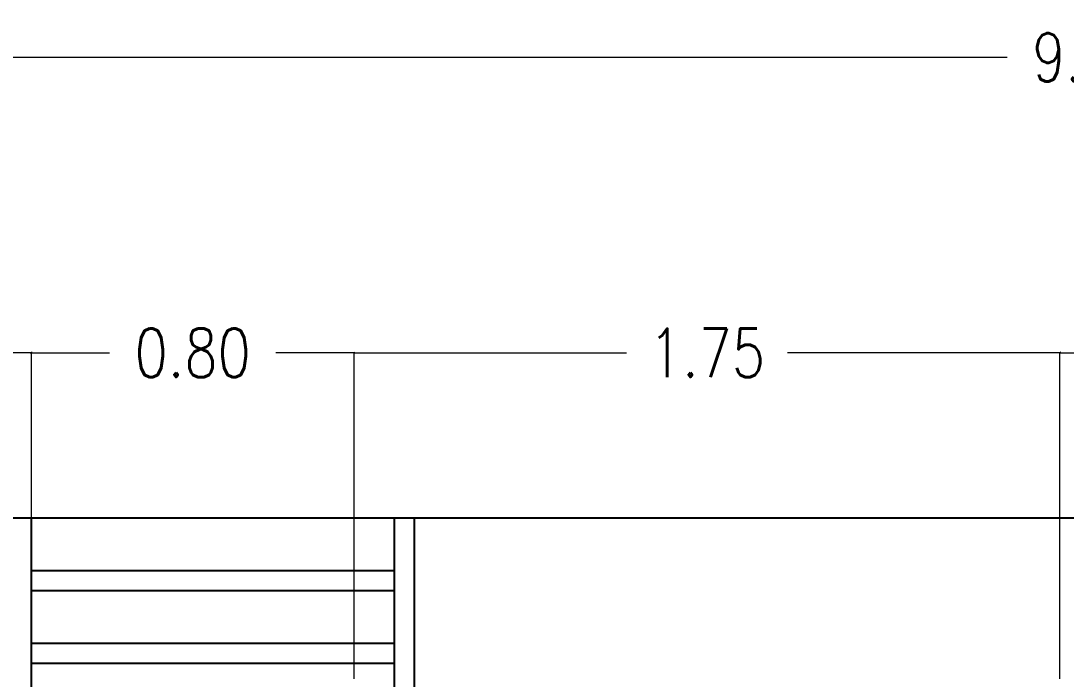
# Paper-space layout 'A000' of a CAD drawing. Header units: millimetres. Extents: x 0 to 841, y 0 to 594.
# Drawn here: x 536.8 to 588.6, y 134.9 to 167.5 of the extents above; entities that cross this region are included whole.
import ezdxf

# ---------------------------------------------------------------- set-up
doc = ezdxf.new("R2010")
doc.units = ezdxf.units.MM
doc.header["$MEASUREMENT"] = 0
doc.layers.add('A-ANNO-DIMS', color=3, linetype='Continuous', lineweight=18)
doc.layers.add('A-ELEV-MBE1', color=7, linetype='Continuous', lineweight=25)
doc.styles.add('E-ROMANS', font='romans.shx', dxfattribs={"width": 0.8})

# ---------------------------------------------------------------- blocks, each defined once
blk = doc.blocks.new('_Oblique')
at = {"color": 0, "linetype": 'ByBlock', "lineweight": -2}
blk.add_line((-0.5, -0.5), (0.5, 0.5), dxfattribs=at)

psp = doc.layouts.new('A000')

# ---------------------------------------------------------------- linework, layer by layer
at = {"layer": 'A-ANNO-DIMS'}
for p, q in [((492.257, 165.733), (585.667, 165.733)), ((537.329, 151.08), (518.919, 151.08)), ((537.257, 151.08), (541.167, 151.08)), ((537.293, 134.92), (537.293, 151.116)), ((537.293, 134.92), (537.293, 151.116)), ((553.329, 151.08), (549.419, 151.08)), ((553.257, 151.08), (566.804, 151.08)), ((553.293, 134.92), (553.293, 151.116)), ((553.293, 134.92), (553.293, 151.116)), ((588.329, 151.08), (574.781, 151.08)), ((588.257, 151.08), (592.167, 151.08)), ((588.293, 134.92), (588.293, 151.116)), ((588.293, 134.92), (588.293, 151.116))]:
    psp.add_line(p, q, dxfattribs=at)
at = {"layer": 'A-ELEV-MBE1'}
for p, q in [((492.293, 142.896), (556.293, 142.896)), ((537.293, 142.896), (555.293, 142.896)), ((537.293, 89.896), (537.293, 142.896)), ((555.293, 89.896), (555.293, 142.896)), ((556.293, 142.896), (665.293, 142.896)), ((556.293, 86.896), (556.293, 142.896)), ((537.293, 140.296), (555.293, 140.296)), ((537.293, 139.296), (555.293, 139.296)), ((537.293, 136.696), (555.293, 136.696)), ((537.293, 135.696), (555.293, 135.696))]:
    psp.add_line(p, q, dxfattribs=at)

# ---------------------------------------------------------------- block references
at = {"layer": 'A-ANNO-DIMS', "xscale": 0.07200000000000001, "yscale": 0.07200000000000001, "zscale": 0.07200000000000001}
for p in [(537.293, 151.08), (553.293, 151.08), (588.293, 151.08)]:
    psp.add_blockref('_Oblique', p, dxfattribs=at)
at = {"layer": 'A-ANNO-DIMS', "xscale": 0.07200000000000001, "yscale": 0.07200000000000001, "zscale": 0.07200000000000001, "rotation": 180}
for p in [(537.293, 151.08), (553.293, 151.08), (588.293, 151.08)]:
    psp.add_blockref('_Oblique', p, dxfattribs=at)

# ---------------------------------------------------------------- texts
at = {"layer": 'A-ANNO-DIMS', "char_height": 2.4, "attachment_point": 5, "style": 'E-ROMANS', "bg_fill": 3, "box_fill_scale": 1.25, "bg_fill_color": 256, "bg_fill_true_color": 13158600, "bg_fill_transparency": 0}
for s, insert in [('\\A1;9.75', (589.793, 165.733)), ('\\A1;0.80', (545.293, 151.08)), ('\\A1;1.75', (570.793, 151.08))]:
    psp.add_mtext(s, dxfattribs=dict(at, insert=insert))

doc.saveas('drawing.dxf')
